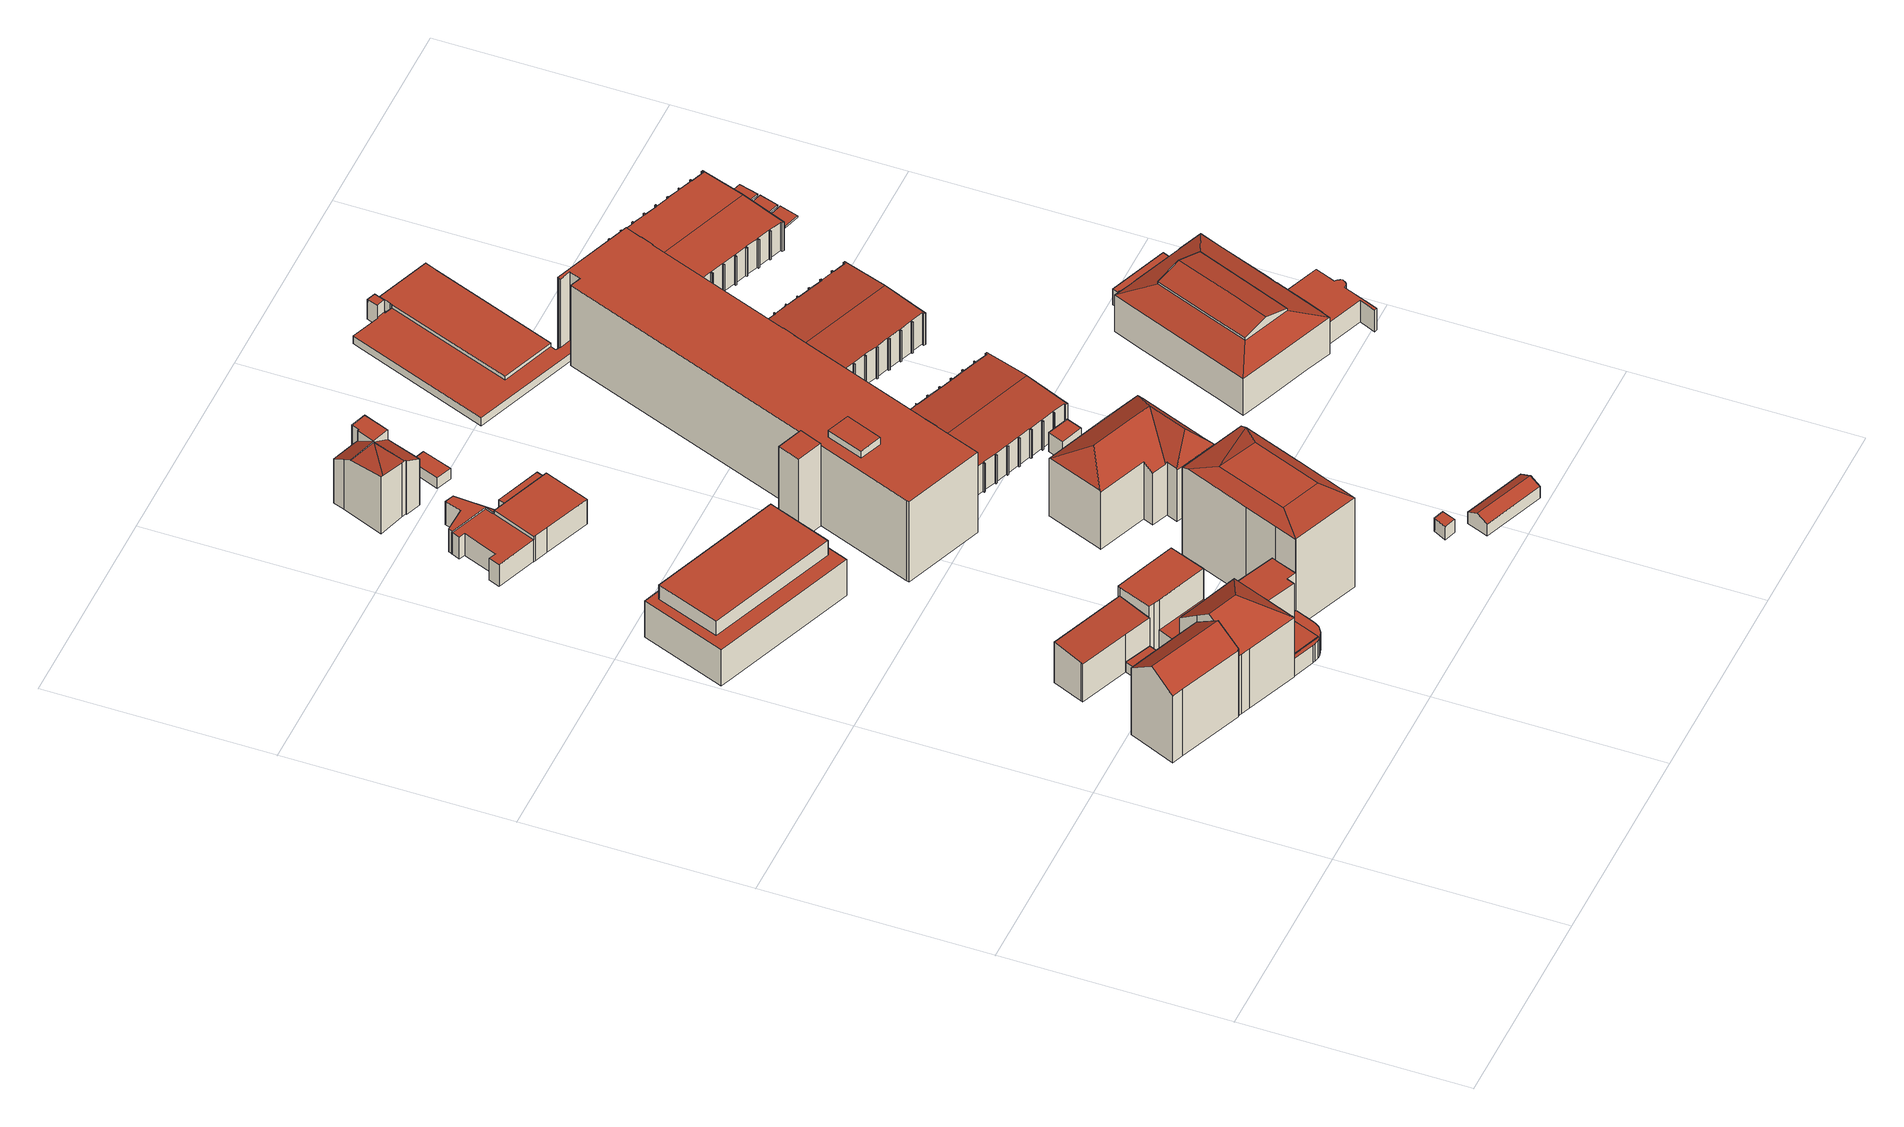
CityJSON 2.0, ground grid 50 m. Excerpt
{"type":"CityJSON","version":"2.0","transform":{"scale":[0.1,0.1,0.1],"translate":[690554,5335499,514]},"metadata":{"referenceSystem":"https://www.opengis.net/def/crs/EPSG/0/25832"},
"CityObjects":{
"building1":{"type":"Building","attributes":{"Gemeindeschluessel":"09162000","HoeheDach":"538.121","HoeheGrund":"516.520","Methode":"1000","NiedrigsteTraufeDesGebaeudes":"533.940","Geometrietyp2DReferenz":"3000","function":"31001_1000","roofType":"3100","measuredHeight":21.6,"storeysAboveGround":6},"geometry":[{"type":"MultiSurface","lod":"2","boundaries":[[[0,1,2,3]],[[4,5,6,7]],[[8,9,5,4,10,11]],[[12,13,14,15,16,17,18]],[[19,16,15,20,7,6]],[[21,22,8,11]],[[23,24,1,0]],[[18,17,16,19,6,5,9]],[[13,12,24,23]],[[3,2,22,21]],[[22,2,1,24,12,18,9,8]],[[14,13,23,0,3,21,11,10,4,7,20,15]]],"semantics":{"surfaces":[{"type":"WallSurface"},{"type":"RoofSurface"},{"type":"GroundSurface"}],"values":[0,0,0,0,0,0,0,1,0,0,1,2]}}]},
"building2":{"type":"Building","attributes":{"Gemeindeschluessel":"09162000","HoeheDach":"519.168","HoeheGrund":"516.533","Methode":"1000","NiedrigsteTraufeDesGebaeudes":"519.168","Geometrietyp2DReferenz":"3000","function":"31001_2000","roofType":"1000","measuredHeight":2.63},"geometry":[{"type":"MultiSurface","lod":"2","boundaries":[[[25,26,27,28]],[[25,29,30,26]],[[31,27,26,30]],[[27,31,32,28]],[[25,28,32,29]],[[29,32,31,30]]],"semantics":{"surfaces":[{"type":"WallSurface"},{"type":"RoofSurface"},{"type":"GroundSurface"}],"values":[0,0,1,0,2,0]}}]},
"building3":{"type":"Building","attributes":{"Gemeindeschluessel":"09162000","HoeheDach":"527.304","HoeheGrund":"516.612","Methode":"1000","NiedrigsteTraufeDesGebaeudes":"526.519","Geometrietyp2DReferenz":"3000","function":"31001_1000","roofType":"1000","measuredHeight":10.69,"storeysAboveGround":3},"geometry":[{"type":"MultiSurface","lod":"2","boundaries":[[[33,34,35,36]],[[37,38,39,40]],[[40,39,41,42]],[[35,34,37,40,42,43,44]],[[42,41,45,43]],[[43,45,46,44]],[[34,33,38,37]],[[44,46,36,35]],[[33,36,46,45,41,39,38]]],"semantics":{"surfaces":[{"type":"WallSurface"},{"type":"GroundSurface"},{"type":"RoofSurface"}],"values":[0,0,0,1,0,0,0,0,2]}}]},
"building4":{"type":"Building","attributes":{"Gemeindeschluessel":"09162000","HoeheDach":"538.326","HoeheGrund":"516.639","Methode":"1000","NiedrigsteTraufeDesGebaeudes":"532.133","Geometrietyp2DReferenz":"3000","function":"31001_1000","roofType":"3200","measuredHeight":21.69,"storeysAboveGround":6},"geometry":[{"type":"MultiSurface","lod":"2","boundaries":[[[47,48,49,50,51,52,53,54,55]],[[56,57,58,59]],[[60,55,54,61]],[[62,63,64,65]],[[66,67,62,65,68,69,70,71,72,73,60,61,74,75,56,59,76,77]],[[71,49,48,72]],[[74,78,79,75]],[[75,79,57,56]],[[74,61,54,53,78]],[[70,50,49,71]],[[73,47,55,60]],[[70,69,80,51,50]],[[72,48,47,73]],[[51,80,81,64,63,82,83,84,52]],[[66,83,82,67]],[[59,58,85,76]],[[65,64,81,68]],[[52,84,85,58,57,79,78,53]],[[68,81,80,69]],[[67,82,63,62]],[[76,85,84,77]],[[66,77,84,83]]],"semantics":{"surfaces":[{"type":"RoofSurface"},{"type":"WallSurface"},{"type":"GroundSurface"}],"values":[0,1,1,1,2,1,1,1,1,1,1,1,1,0,1,1,1,0,1,1,1,1]}}]},
"building5":{"type":"Building","attributes":{"Gemeindeschluessel":"09162000","HoeheDach":"521.220","HoeheGrund":"516.670","Methode":"2000","NiedrigsteTraufeDesGebaeudes":"521.220","Geometrietyp2DReferenz":"3000","function":"51009_1610","roofType":"1000","measuredHeight":4.55},"geometry":[{"type":"MultiSurface","lod":"2","boundaries":[[[86,87,88,89]],[[90,91,92,93]],[[94,95,96,97]],[[98,99,100,101]],[[89,88,102,103]],[[104,105,106,107]],[[108,109,110,111]],[[111,110,105,104]],[[112,113,114,115]],[[107,106,116,117]],[[118,119,113,112]],[[120,121,122,123]],[[93,92,119,118]],[[94,97,100,99,102,88,87,124,125,114,113,119,92,91,116,106,105,110,109,122,121]],[[117,116,91,90]],[[95,94,121,120]],[[96,95,120,123,108,111,104,107,117,90,93,118,112,115,126,127,86,89,103,98,101]],[[101,100,97,96]],[[103,102,99,98]],[[115,114,125,126]],[[127,124,87,86]],[[123,122,109,108]],[[126,125,124,127]]],"semantics":{"surfaces":[{"type":"WallSurface"},{"type":"RoofSurface"},{"type":"GroundSurface"}],"values":[0,0,0,0,0,0,0,0,0,0,0,0,0,1,0,0,2,0,0,0,0,0,0]}}]},
"building6":{"type":"Building","attributes":{"Gemeindeschluessel":"09162000","HoeheDach":"528.256","HoeheGrund":"515.117","Methode":"2000","NiedrigsteTraufeDesGebaeudes":"524.640","Geometrietyp2DReferenz":"3000","function":"31001_3020","roofType":"1000","measuredHeight":13.14,"storeysAboveGround":3},"geometry":[{"type":"MultiSurface","lod":"2","boundaries":[[[128,129,130,131,132,133]],[[134,135,136,137]],[[138,139,140,134,137,141,132,131,130]],[[142,143,144,145]],[[130,129,146,138]],[[147,133,132,141,137,136]],[[148,149,146,129,128,133,147,136,135],[142,145,150,151]],[[145,144,152,150]],[[140,139,138,146,149,148,135,134]],[[150,152,153,151]],[[151,153,143,142]],[[152,144,143,153]]],"semantics":{"surfaces":[{"type":"WallSurface"},{"type":"GroundSurface"},{"type":"RoofSurface"}],"values":[0,0,1,0,0,0,2,0,0,0,0,2]}}]},
"building7":{"type":"Building","attributes":{"Gemeindeschluessel":"09162000","HoeheDach":"531.130","HoeheGrund":"516.682","Methode":"2000","NiedrigsteTraufeDesGebaeudes":"521.343","Geometrietyp2DReferenz":"3000","function":"31001_2000","roofType":"1000","measuredHeight":14.45,"storeysAboveGround":4},"geometry":[{"type":"MultiSurface","lod":"2","boundaries":[[[95,154,155,96]],[[123,156,157,158,120]],[[159,160,161,162]],[[163,164,165,166,167]],[[168,169,165,164,170,171,172,173]],[[174,175,176,108]],[[101,177,178,98]],[[108,176,156,123]],[[179,180,181,182]],[[183,184,185,186]],[[180,187,188,189]],[[167,166,190,191]],[[157,156,176,175,188,187,192,193]],[[191,190,160,159]],[[194,195,196,197]],[[198,170,164,163]],[[199,200,182,181]],[[201,192,187,180,179]],[[202,172,171,203]],[[174,162,161,189,188,175]],[[204,173,172,202]],[[186,185,205,206]],[[203,171,170,198]],[[177,155,154,158,207,208,178]],[[98,178,208,209]],[[199,181,180,189,161,160,190,166,196,195,205,185,184]],[[206,205,195,194]],[[201,209,208,207,193,192]],[[197,196,169,168,210]],[[177,101,96,155]],[[158,157,193,207]],[[210,168,173,204]],[[174,108,123,120,95,96,101,98,209,201,179,182,200,183,186,206,194,197,210,204,202,203,198,163,167,191,159,162]],[[120,158,154,95]],[[166,165,169,196]],[[200,199,184,183]]],"semantics":{"surfaces":[{"type":"WallSurface"},{"type":"RoofSurface"},{"type":"GroundSurface"}],"values":[0,0,0,0,1,0,0,0,0,0,0,0,1,0,0,0,0,0,0,0,0,0,0,1,0,1,0,0,0,0,0,0,2,0,0,0]}}]},
"building8":{"type":"Building","attributes":{"Gemeindeschluessel":"09162000","HoeheDach":"521.615","HoeheGrund":"515.615","Methode":"1000","NiedrigsteTraufeDesGebaeudes":"521.615","Geometrietyp2DReferenz":"3000","function":"51009_1610","roofType":"1000","measuredHeight":6},"geometry":[{"type":"MultiSurface","lod":"2","boundaries":[[[211,212,213,214]],[[214,215,216,217,218,219,220,211]],[[217,221,222,218]],[[223,224,213,212,225,226,222,221]],[[220,225,212,211]],[[219,226,225,220]],[[218,222,226,219]],[[215,224,223,216]],[[214,213,224,215]],[[216,223,221,217]]],"semantics":{"surfaces":[{"type":"WallSurface"},{"type":"GroundSurface"},{"type":"RoofSurface"}],"values":[0,1,0,2,0,0,0,0,0,0]}}]},
"building9":{"type":"Building","attributes":{"Gemeindeschluessel":"09162000","HoeheDach":"522.140","HoeheGrund":"515.571","Methode":"2000","NiedrigsteTraufeDesGebaeudes":"521.340","Geometrietyp2DReferenz":"3000","function":"31001_1000","roofType":"1000","measuredHeight":6.57,"storeysAboveGround":2},"geometry":[{"type":"MultiSurface","lod":"2","boundaries":[[[227,228,229,217]],[[230,231,232,233,234,235]],[[236,237,238,239]],[[234,233,240,241]],[[242,243,244,245]],[[246,247,228,227]],[[248,249,250,251]],[[252,253,254,255]],[[256,237,236,257]],[[256,229,228,247,258,250,249,259,235,234,241,260,261,254,253,244,243,238,237]],[[239,238,243,242]],[[230,235,259,262]],[[255,254,261,263]],[[232,264,265,266,240,233]],[[267,268,231,230,262,248,251,269,246,227,217,257,236,239,242,245,252,255,263]],[[245,244,253,252]],[[251,250,258,269]],[[262,259,249,248]],[[217,229,256,257]],[[268,264,232,231]],[[258,247,246,269]],[[267,263,261,260,266,265]],[[267,265,264,268]],[[241,240,266,260]]],"semantics":{"surfaces":[{"type":"WallSurface"},{"type":"RoofSurface"},{"type":"GroundSurface"}],"values":[0,0,0,0,0,0,0,0,0,1,0,0,0,1,2,0,0,0,0,0,0,0,0,0]}}]},
"building10":{"type":"Building","attributes":{"Gemeindeschluessel":"09162000","HoeheDach":"541.650","HoeheGrund":"516.555","Methode":"2000","NiedrigsteTraufeDesGebaeudes":"539.490","Geometrietyp2DReferenz":"3000","function":"31001_1000","roofType":"1000","measuredHeight":25.09,"storeysAboveGround":8},"geometry":[{"type":"MultiSurface","lod":"2","boundaries":[[[270,271,272,273,274]],[[275,276,277,278]],[[279,280,281,282,283]],[[276,273,277]],[[284,285,286,287]],[[279,283,272,271]],[[287,286,288,289]],[[278,277,282,281,290,288]],[[286,285,275,278,288]],[[277,273,272,283,282]],[[289,288,290,291]],[[291,290,281,280]],[[285,274,273,276,275]],[[270,274,285,284]],[[270,284,287,289,291,280,279,271]]],"semantics":{"surfaces":[{"type":"WallSurface"},{"type":"RoofSurface"},{"type":"GroundSurface"}],"values":[0,1,0,1,0,0,0,1,1,1,0,0,1,0,2]}}]},
"building11":{"type":"Building","attributes":{"Gemeindeschluessel":"09162000","HoeheDach":"531.129","HoeheGrund":"516.115","Methode":"2000","NiedrigsteTraufeDesGebaeudes":"527.712","Geometrietyp2DReferenz":"3000","function":"31001_1000","roofType":"1000","measuredHeight":15.01,"storeysAboveGround":3},"geometry":[{"type":"MultiSurface","lod":"2","boundaries":[[[292,293,294,295,296,297]],[[298,299,300,301]],[[302,303,304,305]],[[292,297,299,298]],[[306,307,308,309]],[[310,311,294,293]],[[312,313,314,315,316]],[[314,301,300,303,302,315]],[[317,318,311,310]],[[319,320,307,306,321,313,312]],[[322,323,324,308,307,320]],[[312,316,305,319]],[[305,304,322,320,319]],[[292,298,301,314,313,321,306,309,325,317,310,293]],[[317,325,324,323,326,318]],[[315,302,305,316]],[[296,295,327,322,304]],[[300,299,297,296,304,303]],[[309,308,324,325]],[[295,294,311,318,326,327]],[[322,327,326,323]]],"semantics":{"surfaces":[{"type":"WallSurface"},{"type":"RoofSurface"},{"type":"GroundSurface"}],"values":[0,0,0,0,0,0,0,0,0,0,1,1,0,2,0,1,0,1,0,1,0]}}]},
"building12":{"type":"Building","attributes":{"Gemeindeschluessel":"09162000","HoeheDach":"518.762","HoeheGrund":"516.110","Methode":"1000","NiedrigsteTraufeDesGebaeudes":"518.762","Geometrietyp2DReferenz":"3000","function":"31001_2000","roofType":"1000","measuredHeight":2.65},"geometry":[{"type":"MultiSurface","lod":"2","boundaries":[[[328,329,330,331]],[[332,333,334,335]],[[331,330,333,332]],[[329,334,333,330]],[[335,334,329,328]],[[331,332,335,328]]],"semantics":{"surfaces":[{"type":"WallSurface"},{"type":"RoofSurface"},{"type":"GroundSurface"}],"values":[0,0,0,1,0,2]}}]},
"building13":{"type":"Building","attributes":{"Gemeindeschluessel":"09162000","HoeheDach":"520.127","HoeheGrund":"516.660","Methode":"3100","NiedrigsteTraufeDesGebaeudes":"520.127","Geometrietyp2DReferenz":"3000","function":"31001_2000","roofType":"1000","measuredHeight":3.47},"geometry":[{"type":"MultiSurface","lod":"2","boundaries":[[[336,337,338,339]],[[340,339,338,341]],[[342,337,336,343]],[[343,336,339,340]],[[337,342,341,338]],[[342,343,340,341]]],"semantics":{"surfaces":[{"type":"WallSurface"},{"type":"GroundSurface"},{"type":"RoofSurface"}],"values":[0,1,2,0,0,0]}}]},
"building14":{"type":"Building","attributes":{"Gemeindeschluessel":"09162000","HoeheDach":"535.901","HoeheGrund":"516.440","Methode":"2000","NiedrigsteTraufeDesGebaeudes":"529.964","Geometrietyp2DReferenz":"3000","function":"31001_1000","roofType":"3200","measuredHeight":19.46,"storeysAboveGround":5},"geometry":[{"type":"MultiSurface","lod":"2","boundaries":[[[344,345,346,347,348,349,350,351]],[[352,353,354,355,356,357,358,359,360,361,362,351,350,349,348,363,364,365]],[[366,367,368,369,370,371]],[[372,373,366,371,374]],[[361,375,376,362]],[[374,371,370,369,358,357,356,355]],[[360,359,358,369,368,377,375,361]],[[372,354,353,352,365,378,379,373]],[[354,372,374,355]],[[362,376,344,351]],[[380,381,378,365,364,363,348,347]],[[382,383,367,381,380,347,346]],[[373,379,378,381,367,366]],[[382,346,345]],[[376,375,377,368,367,383,382,345,344]]],"semantics":{"surfaces":[{"type":"WallSurface"},{"type":"GroundSurface"},{"type":"RoofSurface"}],"values":[0,1,2,2,0,0,0,0,0,0,0,2,2,2,2]}}]},
"building15":{"type":"Building","attributes":{"Gemeindeschluessel":"09162000","HoeheDach":"520.965","HoeheGrund":"516.790","Methode":"1000","NiedrigsteTraufeDesGebaeudes":"519.775","Geometrietyp2DReferenz":"3000","function":"51009_1610","roofType":"3100","measuredHeight":4.17},"geometry":[{"type":"MultiSurface","lod":"2","boundaries":[[[384,385,386,387,388,389]],[[390,391,392,388,387,386]],[[393,385,384,389,394,395]],[[393,395,391,390]],[[388,392,394,389]],[[395,394,392,391]],[[385,393,390,386]]],"semantics":{"surfaces":[{"type":"GroundSurface"},{"type":"WallSurface"},{"type":"RoofSurface"}],"values":[0,1,1,2,1,2,1]}}]},
"building16":{"type":"Building","attributes":{"Gemeindeschluessel":"09162000","HoeheDach":"537.770","HoeheGrund":"514.890","Methode":"2000","NiedrigsteTraufeDesGebaeudes":"520.430","Geometrietyp2DReferenz":"3000","function":"31001_3020","roofType":"1000","measuredHeight":22.88,"storeysAboveGround":5},"geometry":[{"type":"MultiSurface","lod":"2","boundaries":[[[396,397,398,399]],[[400,401,402,403,404,405,406]],[[407,408,409,410]],[[411,412,413,414]],[[415,416,411,414]],[[417,416,415,418]],[[399,398,408,407]],[[397,419,413,412,420,421,422,423,424,425,426,427,428,429,430,431,432,433,434,435,436,437,402,401,438,439,409,408,398],[440,441,442,443]],[[444,445,446,447,427,426,448]],[[449,424,423,450]],[[451,437,436,452]],[[453,454,400,406,455]],[[456,457,458,422,421,420]],[[459,460,461,462]],[[463,432,431,464]],[[412,411,416,417,465,456,420]],[[466,467,449,450]],[[468,430,429,469]],[[464,431,430,468]],[[403,402,437,451]],[[470,410,409,439,453,455,471]],[[471,455,406,405]],[[442,459,462,443]],[[472,435,434,473]],[[452,436,435,472]],[[474,418,415,414,413,419,475]],[[476,428,427,447]],[[446,477,476,447]],[[428,476,477,478,479,469,429]],[[424,449,467,480,481,482,425]],[[439,438,401,400,454,453]],[[443,462,461,440]],[[475,419,397,396]],[[483,480,467,466]],[[484,483,466,450,423,422,458]],[[478,477,446,445]],[[445,444,448,482,481,480,483,484,458,457,456,465,417,418,474,475,396,399,407,410,470,471,405,404,403,451,452,472,473,485,463,464,468,469,479,478]],[[485,433,432,463]],[[440,461,460,441]],[[473,434,433,485]],[[441,460,459,442]],[[448,426,425,482]]],"semantics":{"surfaces":[{"type":"WallSurface"},{"type":"RoofSurface"},{"type":"GroundSurface"}],"values":[0,0,0,0,1,0,0,1,0,0,0,1,0,1,0,0,1,0,0,0,0,0,0,0,0,0,0,1,0,0,0,0,0,0,0,0,2,0,0,0,0,0]}}]},
"building17":{"type":"Building","attributes":{"Gemeindeschluessel":"09162000","HoeheDach":"521.690","HoeheGrund":"516.691","Methode":"2000","NiedrigsteTraufeDesGebaeudes":"521.690","Geometrietyp2DReferenz":"3000","function":"31001_2000","roofType":"1000","measuredHeight":5,"storeysAboveGround":1},"geometry":[{"type":"MultiSurface","lod":"2","boundaries":[[[486,487,488,489]],[[489,488,490,491]],[[491,490,492,493]],[[492,490,488,487]],[[492,487,486,494,493]],[[493,494,486,489,491]]],"semantics":{"surfaces":[{"type":"WallSurface"},{"type":"RoofSurface"},{"type":"GroundSurface"}],"values":[0,0,0,1,0,2]}}]},
"building18":{"type":"Building","attributes":{"Gemeindeschluessel":"09162000","HoeheDach":"522.990","HoeheGrund":"514.940","Methode":"2000","NiedrigsteTraufeDesGebaeudes":"522.391","Geometrietyp2DReferenz":"3000","function":"31001_9998","roofType":"3100","measuredHeight":8.05},"geometry":[{"type":"MultiSurface","lod":"2","boundaries":[[[495,496,497,498]],[[499,500,501,502]],[[503,504,500,499]],[[505,506,507,508]],[[509,510,511,512]],[[513,514,515,516]],[[517,518,519,520]],[[521,522,523,524]],[[525,526,527,528]],[[529,530,531,532]],[[533,534,535,418]],[[536,537,538,539]],[[540,541,542,543]],[[516,515,544,545]],[[502,501,546,547]],[[418,535,548,417]],[[549,550,551,552]],[[545,544,553,554]],[[555,556,541,540]],[[548,557,558,559,560,417]],[[561,562,537,536]],[[563,564,565,566]],[[498,497,550,549]],[[552,551,567,568]],[[569,570,571,572]],[[573,574,563,566,575,495,498,549,552,568,529,532,505,508,576,509,512,577,561,536,539,578,579,513,516,545,554,580,555,540,543,581,521,524,533,418,417,560,559,582,583,525,528,584,585,586,587,588,503,499,502,547,589,590,591,592,517,520,569,572,593,594,595,596,597,598,599,600,601,602,603,604]],[[575,605,496,495]],[[588,606,504,503]],[[528,527,607,584]],[[602,608,609,603]],[[584,607,610,585]],[[593,611,612,594]],[[520,519,570,569]],[[587,613,606,588]],[[566,565,605,575]],[[603,609,614,604]],[[596,615,616,597]],[[574,617,564,563]],[[601,618,608,602]],[[586,619,613,587]],[[597,616,620,598]],[[578,621,622,579]],[[589,623,624,590]],[[625,614,609,608,618,626,627,620,616,615,628,612,611,571,570,519,518,629,630,624,623,546,501,500,504,606,613,619,610,607,527,526,631,632,558,557]],[[582,632,631,583]],[[579,622,514,513]],[[580,633,556,555]],[[598,620,627,599]],[[600,626,618,601]],[[581,634,522,521]],[[590,624,630,591]],[[543,542,634,581]],[[577,635,562,561]],[[576,636,510,509]],[[595,628,615,596]],[[512,511,635,577]],[[599,627,626,600]],[[583,631,526,525]],[[547,546,623,589]],[[539,538,621,578]],[[532,531,506,505]],[[568,567,530,529]],[[508,507,636,576]],[[559,558,632,582]],[[554,553,633,580]],[[524,523,534,533]],[[591,630,629,592]],[[572,571,611,593]],[[574,573,604,614,625,617]],[[592,629,518,517]],[[523,522,634,542,541,556,633,553,544,515,514,622,621,538,537,562,635,511,510,636,507,506,531,530,567,551,550,497,496,605,565,564,617,625,557,548,535,534]],[[594,612,628,595]],[[585,610,619,586]]],"semantics":{"surfaces":[{"type":"WallSurface"},{"type":"GroundSurface"},{"type":"RoofSurface"}],"values":[0,0,0,0,0,0,0,0,0,0,0,0,0,0,0,0,0,0,0,0,0,0,0,0,0,1,0,0,0,0,0,0,0,0,0,0,0,0,0,0,0,0,0,2,0,0,0,0,0,0,0,0,0,0,0,0,0,0,0,0,0,0,0,0,0,0,0,0,0,0,2,0,0]}}]},
"building19":{"type":"Building","attributes":{"Gemeindeschluessel":"09162000","HoeheDach":"521.308","HoeheGrund":"516.135","Methode":"2000","NiedrigsteTraufeDesGebaeudes":"518.100","Geometrietyp2DReferenz":"3000","function":"31001_3020","roofType":"1000","measuredHeight":5.17,"storeysAboveGround":1},"geometry":[{"type":"MultiSurface","lod":"2","boundaries":[[[637,638,639,640]],[[641,642,643,644]],[[645,646,647,648]],[[649,650,651,652]],[[653,654,655,651,650,643,642,656]],[[657,658,659,660]],[[641,644,661,662,657,660,647,646,663,664,665,637,640,666,667,668,669,670]],[[667,655,654,668]],[[652,651,655,671]],[[637,665,672,673,674,638]],[[666,640,639,675,676,677]],[[675,639,638,674]],[[667,666,677,671,655]],[[642,641,670,656]],[[678,645,648,659,658,679,680,649,652,671,677,676,673,672]],[[669,653,656,670]],[[678,664,663,646,645]],[[664,678,672,665]],[[679,662,661,680]],[[661,644,643,650,649,680]],[[662,679,658,657]],[[660,659,648,647]],[[653,669,668,654]],[[676,675,674,673]]],"semantics":{"surfaces":[{"type":"WallSurface"},{"type":"RoofSurface"},{"type":"GroundSurface"}],"values":[0,0,0,0,1,0,2,0,0,0,0,1,0,0,1,0,0,0,0,0,0,0,0,0]}}]},
"building20":{"type":"Building","attributes":{"Gemeindeschluessel":"09162000","HoeheDach":"522.890","HoeheGrund":"514.210","Methode":"2000","NiedrigsteTraufeDesGebaeudes":"522.392","Geometrietyp2DReferenz":"3000","function":"31001_9998","roofType":"3100","measuredHeight":8.68},"geometry":[{"type":"MultiSurface","lod":"2","boundaries":[[[681,682,683,684]],[[685,686,687,688]],[[689,690,691,692,693,694]],[[695,696,697,698]],[[699,700,701,702]],[[703,704,705,706,707,708]],[[709,710,711,712]],[[713,714,715,716]],[[717,718,719,720,721,722,723,724,725,715,714,726,727,728,729,697,696,730,731,732,733,734,735,683,682,736,737,738,739,740,741,742,694,693,704,703,711,710]],[[743,737,736,744]],[[745,746,747,748]],[[749,725,724,750]],[[706,705,751,752]],[[753,731,730,754]],[[690,689,755,756,757,758,759,743,744,681,684,760,761,762,763,753,754,695,698,764,765,766,767,713,716,749,750,768,769,770,771,772,773,774,709,712,708,707,706,752,775,776,777,778,779,699,702,685,688,780,745,748,781,782,783,784,785,786,787,788,789,790,791,792,793,794,795,796,797,798,799,691]],[[763,732,731,753]],[[786,800,801,787]],[[744,736,682,681]],[[761,734,733,762]],[[785,802,800,786]],[[769,722,721,770]],[[754,730,696,695]],[[756,741,740,757]],[[765,728,727,766]],[[684,683,735,760]],[[764,729,728,765]],[[789,803,804,790]],[[778,805,806,779]],[[774,717,710,709]],[[752,751,807,775]],[[795,808,809,796]],[[762,733,732,763]],[[689,694,742,755]],[[791,810,811,792]],[[797,812,813,798]],[[796,809,812,797]],[[771,720,719,772]],[[790,804,810,791]],[[770,721,720,771]],[[799,814,692,691]],[[693,692,814,813,812,809,808,815,816,811,810,804,803,817,801,800,802,818,819,820,821,747,746,822,687,686,701,700,806,805,823,824,807,751,705,704]],[[794,815,808,795]],[[773,718,717,774]],[[780,822,746,745]],[[784,818,802,785]],[[716,715,725,749]],[[781,821,820,782]],[[779,806,700,699]],[[798,813,814,799]],[[783,819,818,784]],[[698,697,729,764]],[[758,739,738,759]],[[793,816,815,794]],[[775,807,824,776]],[[768,723,722,769]],[[766,727,726,767]],[[757,740,739,758]],[[688,687,822,780]],[[777,823,805,778]],[[792,811,816,793]],[[767,726,714,713]],[[782,820,819,783]],[[776,824,823,777]],[[712,711,703,708]],[[759,738,737,743]],[[772,719,718,773]],[[750,724,723,768]],[[702,701,686,685]],[[787,801,817,788]],[[760,735,734,761]],[[748,747,821,781]],[[788,817,803,789]],[[755,742,741,756]]],"semantics":{"surfaces":[{"type":"WallSurface"},{"type":"RoofSurface"},{"type":"GroundSurface"}],"values":[0,0,0,0,0,0,0,0,1,0,0,0,0,0,2,0,0,0,0,0,0,0,0,0,0,0,0,0,0,0,0,0,0,0,0,0,0,0,0,0,1,0,0,0,0,0,0,0,0,0,0,0,0,0,0,0,0,0,0,0,0,0,0,0,0,0,0,0,0,0,0,0,0]}}]},
"building21":{"type":"Building","attributes":{"Gemeindeschluessel":"09162000","HoeheDach":"529.305","HoeheGrund":"514.754","Methode":"2000","NiedrigsteTraufeDesGebaeudes":"520.505","Geometrietyp2DReferenz":"3000","function":"31001_9998","roofType":"3100","measuredHeight":14.55,"storeysAboveGround":2},"geometry":[{"type":"MultiSurface","lod":"2","boundaries":[[[825,826,827,828]],[[829,830,831,832,833,834,835,836]],[[837,838,839,840,841,842,843]],[[844,845,846,847,848,849]],[[850,851,852,853]],[[835,854,855,856,857,858,859,836]],[[860,847,846,861,862,863]],[[864,844,849,865,866,867]],[[868,869,870,871]],[[843,842,832,831]],[[857,856,872,873]],[[862,861,846,874,875,876,877,872,856]],[[878,875,874,879]],[[828,827,880,881]],[[834,833,832,844,864,867,835]],[[839,882,870,869,883,884,885,880,827,826,886,852,851,887,888,889,890,840]],[[849,848,847,860,891,865]],[[867,892,862,856,855,854,835]],[[865,891,860,863,893,866]],[[840,890,889,894,895,841]],[[894,889,888,896,897,898,899]],[[870,882,839,838,900,871]],[[901,902,879,874,903,904]],[[905,887,851,850]],[[901,904,899,898]],[[905,850,853,906,825,828,881,907,908,909,868,871,900,838,837,843,831,830,829,836,859,858,857,873,910,911,878,879,902,901,898,897,896]],[[866,893,863,862,892,867]],[[853,852,886,906]],[[877,876,875,878,911,910,873,872]],[[868,909,908,907,885,884,883,869]],[[906,886,826,825]],[[881,880,885,907]],[[896,888,887,905]],[[832,842,841,895,894,899,904,903,874,846,845,844]]],"semantics":{"surfaces":[{"type":"WallSurface"},{"type":"RoofSurface"},{"type":"GroundSurface"}],"values":[0,0,0,0,0,0,0,0,0,0,0,1,0,0,1,1,1,1,1,0,0,0,0,0,0,2,0,0,0,0,0,0,0,1]}}]},
"building22":{"type":"Building","attributes":{"Gemeindeschluessel":"09162000","HoeheDach":"520.267","HoeheGrund":"516.180","Methode":"1000","NiedrigsteTraufeDesGebaeudes":"520.267","Geometrietyp2DReferenz":"3000","function":"51009_1610","roofType":"1000","measuredHeight":4.09},"geometry":[{"type":"MultiSurface","lod":"2","boundaries":[[[912,913,914,915,916,917,918,919]],[[920,921,919,918,917,922]],[[919,921,923,912]],[[916,924,922,917]],[[923,921,920,922,924,925,926,927]],[[913,927,926,914]],[[915,914,926,925,924,916]],[[912,923,927,913]]],"semantics":{"surfaces":[{"type":"GroundSurface"},{"type":"WallSurface"},{"type":"RoofSurface"}],"values":[0,1,1,1,2,1,1,1]}}]},
"building23":{"type":"Building","attributes":{"Gemeindeschluessel":"09162000","HoeheDach":"522.920","HoeheGrund":"515.000","Methode":"2000","NiedrigsteTraufeDesGebaeudes":"522.520","Geometrietyp2DReferenz":"3000","function":"31001_9998","roofType":"3100","measuredHeight":7.92},"geometry":[{"type":"MultiSurface","lod":"2","boundaries":[[[928,929,930,931]],[[932,933,934,935]],[[936,937,938,939]],[[940,941,942,943]],[[944,945,929,928]],[[946,947,948,949]],[[950,951,952,953]],[[954,955,956,957]],[[958,959,960,961]],[[962,963,964,965]],[[966,967,968,969]],[[968,970,971,972,973,969]],[[974,975,976,977]],[[978,979,980,981]],[[982,983,984,985]],[[986,987,988,989]],[[990,991,992,993]],[[994,995,996,997]],[[998,999,1000,1001]],[[1002,1003,1004,1005,1006,1007]],[[1008,1009,1010,1011]],[[1012,1013,1014,1015]],[[985,984,963,962]],[[993,992,1016,1017]],[[953,952,1018,1019]],[[1011,1010,1020,1021]],[[939,938,1022,1023]],[[1006,1005,1018,952,951,1024,956,955,1025,1020,1010,1009,996,995,980,979,1016,992,991,960,959,1026,1027,1028,1029,1030,948,947,1022,938,937,1031,1000,999,971,970]],[[1032,1033,1013,1012]],[[1034,1035,1036,1037]],[[981,980,995,994]],[[1002,1007,1038,1039]],[[1040,1024,951,950]],[[1001,1000,1031,1041]],[[1039,1038,1042,1043]],[[1044,1029,1028,1045]],[[1019,1018,1005,1004]],[[1046,1025,955,954]],[[1023,1022,947,946]],[[1047,1048,945,944]],[[965,964,1049,1050]],[[961,960,991,990]],[[949,948,1030,1051]],[[1052,1053,1033,1032]],[[1054,1055,1053,1052]],[[1050,1049,1048,1047]],[[989,988,1055,1054]],[[935,934,1056,1057]],[[1058,1059,1060,1061]],[[1003,1002,1039,1043,986,989,1054,1052,1032,1012,1015,1062,982,985,962,965,1050,1047,944,928,931,1063,1058,1061,974,977,1064,940,943,1065,932,935,1057,1034,1037,966,969,973,972,998,1001,1041,936,939,1023,946,949,1051,1044,1045,1066,1067,958,961,990,993,1017,978,981,994,997,1008,1011,1021,1046,954,957,1040,950,953,1019,1004]],[[1066,1027,1026,1067]],[[931,930,1068,1063]],[[943,942,1069,1065]],[[1041,1031,937,936]],[[1017,1016,979,978]],[[1064,1070,941,940]],[[997,996,1009,1008]],[[972,971,999,998]],[[1035,1056,934,933,1069,942,941,1070,976,975,1060,1059,1068,930,929,945,1048,1049,964,963,984,983,1071,1014,1013,1033,1053,1055,988,987,1042,1038,1007,1006,970,968,967,1036]],[[1021,1020,1025,1046]],[[1063,1068,1059,1058]],[[1015,1014,1071,1062]],[[1037,1036,967,966]],[[1051,1030,1029,1044]],[[1061,1060,975,974]],[[977,976,1070,1064]],[[1062,1071,983,982]],[[1067,1026,959,958]],[[1065,1069,933,932]],[[957,956,1024,1040]],[[1057,1056,1035,1034]],[[1045,1028,1027,1066]],[[1043,1042,987,986]]],"semantics":{"surfaces":[{"type":"WallSurface"},{"type":"RoofSurface"},{"type":"GroundSurface"}],"values":[0,0,0,0,0,0,0,0,0,0,0,0,0,0,0,0,0,0,0,0,0,0,0,0,0,0,0,1,0,0,0,0,0,0,0,0,0,0,0,0,0,0,0,0,0,0,0,0,0,2,0,0,0,0,0,0,0,0,1,0,0,0,0,0,0,0,0,0,0,0,0,0,0]}}]},
"building24":{"type":"Building","attributes":{"Gemeindeschluessel":"09162000","HoeheDach":"516.615","HoeheGrund":"516.183","Methode":"2000","NiedrigsteTraufeDesGebaeudes":"516.615","Geometrietyp2DReferenz":"3000","function":"51009_1610","roofType":"1000","measuredHeight":0.432},"geometry":[{"type":"MultiSurface","lod":"2","boundaries":[[[1072,1073,1074,1075]],[[1076,1074,1073,1077]],[[1077,1073,1072,1078]],[[1079,1076,1077,1078]],[[1079,1075,1074,1076]],[[1078,1072,1075,1079]]],"semantics":{"surfaces":[{"type":"RoofSurface"},{"type":"WallSurface"},{"type":"GroundSurface"}],"values":[0,1,1,2,1,1]}}]},
"building25":{"type":"Building","attributes":{"Gemeindeschluessel":"09162000","HoeheDach":"516.590","HoeheGrund":"516.190","Methode":"2000","NiedrigsteTraufeDesGebaeudes":"516.590","Geometrietyp2DReferenz":"3000","function":"51009_1610","roofType":"1000","measuredHeight":0.4},"geometry":[{"type":"MultiSurface","lod":"2","boundaries":[[[1080,1081,1082,1083]],[[1084,1081,1080,1085]],[[1086,1087,1084,1085]],[[1087,1082,1081,1084]],[[1086,1083,1082,1087]],[[1085,1080,1083,1086]]],"semantics":{"surfaces":[{"type":"RoofSurface"},{"type":"WallSurface"},{"type":"GroundSurface"}],"values":[0,1,2,1,1,1]}}]},
"building26":{"type":"Building","attributes":{"Gemeindeschluessel":"09162000","HoeheDach":"516.590","HoeheGrund":"516.200","Methode":"2000","NiedrigsteTraufeDesGebaeudes":"516.590","Geometrietyp2DReferenz":"3000","function":"51009_1610","roofType":"1000","measuredHeight":0.39},"geometry":[{"type":"MultiSurface","lod":"2","boundaries":[[[1088,1089,1090,1091]],[[1092,1093,1094,1095]],[[1092,1095,1088,1091]],[[1091,1090,1093,1092]],[[1090,1089,1094,1093]],[[1095,1094,1089,1088]]],"semantics":{"surfaces":[{"type":"WallSurface"},{"type":"GroundSurface"},{"type":"RoofSurface"}],"values":[0,0,1,0,2,0]}}]}
},
"vertices":[
[283,314,25],[283,314,201],[283,313,200],[283,313,25],[159,486,25],[159,486,200],[185,476,200],[185,476,25],[115,381,200],[137,434,241],[137,434,25],[115,381,25],[306,362,239],[306,362,25],[307,365,25],[329,419,25],[329,419,199],[329,419,200],[307,365,241],[279,439,200],[279,439,25],[140,371,25],[140,371,200],[287,313,25],[287,313,201],
[379,537,25],[379,537,52],[349,459,52],[349,459,25],[319,563,25],[319,563,52],[287,484,52],[287,484,25],
[400,615,133],[400,615,26],[238,679,26],[238,679,133],[408,612,26],[408,612,133],[379,537,125],[379,537,26],[319,563,125],[319,563,26],[208,607,26],[210,611,26],[208,607,125],[210,611,126],
[293,311,182],[314,302,182],[429,256,181],[430,256,181],[430,257,182],[385,360,243],[316,387,243],[306,362,223],[287,313,182],[349,459,26],[349,459,182],[351,459,182],[351,459,26],[287,313,26],[306,362,26],[458,327,26],[458,327,182],[433,266,182],[433,266,26],[488,404,26],[464,343,26],[431,261,26],[432,261,26],[430,256,26],[429,256,26],[314,302,26],[293,311,26],[329,419,26],[345,461,26],[372,450,26],[488,405,26],[329,419,216],[345,461,182],[432,261,182],[431,261,182],[464,343,182],[488,404,182],[488,405,182],[372,450,182],
[430,256,27],[430,256,72],[432,261,72],[432,261,27],[527,243,27],[527,243,72],[520,238,72],[520,238,27],[506,237,72],[506,237,27],[459,256,27],[459,256,72],[433,266,27],[433,266,72],[459,255,72],[459,255,27],[431,261,72],[431,261,27],[543,263,27],[543,263,72],[539,255,72],[539,255,27],[559,306,27],[559,306,72],[560,305,72],[560,305,27],[503,233,27],[503,233,72],[495,233,72],[495,233,27],[534,248,72],[534,248,27],[512,235,27],[512,235,72],[530,297,27],[530,297,72],[537,315,72],[537,315,27],[478,237,72],[486,235,72],[486,235,27],[478,237,27],
[389,1346,106],[403,1340,106],[403,1340,11],[389,1346,11],[375,1351,11],[375,1351,106],[0,1277,11],[0,1277,106],[73,1467,106],[73,1467,11],[330,1150,11],[316,1156,11],[22,1269,11],[95,1459,11],[89,1444,106],[89,1444,143],[384,1331,143],[384,1331,106],[330,1150,106],[95,1459,106],[22,1269,106],[316,1156,106],[329,1189,106],[34,1302,106],[329,1189,143],[34,1302,143],
[506,237,73],[459,256,73],[537,315,171],[530,297,171],[530,297,73],[586,439,27],[586,439,75],[608,430,75],[608,430,27],[550,562,27],[550,562,155],[519,482,155],[519,482,75],[519,482,27],[391,533,155],[404,528,155],[486,587,155],[410,616,155],[408,612,155],[379,538,155],[578,355,27],[578,355,171],[559,306,171],[459,255,73],[433,266,73],[488,404,27],[488,404,75],[488,405,75],[488,405,27],[373,453,27],[373,453,75],[383,449,75],[383,449,27],[488,404,171],[582,364,171],[582,364,75],[513,468,75],[513,468,27],[464,343,171],[458,328,171],[389,492,27],[389,492,75],[404,528,75],[404,528,27],[486,587,27],[372,450,75],[372,450,27],[464,343,27],[408,612,27],[410,616,27],[379,538,27],[398,488,75],[398,488,27],[458,328,73],[458,327,73],[458,327,27],[391,533,27],
[239,1935,16],[239,1935,76],[233,1844,76],[233,1844,16],[225,1847,16],[232,1865,16],[145,1899,16],[149,1908,16],[206,1906,16],[218,1943,16],[145,1899,76],[149,1908,76],[232,1865,76],[225,1847,76],[218,1943,76],[206,1906,76],
[137,1881,16],[137,1881,73],[145,1899,73],[184,1744,16],[188,1743,16],[188,1743,81],[185,1744,81],[185,1744,73],[184,1744,73],[236,1865,16],[236,1865,73],[229,1846,73],[229,1846,16],[225,1844,81],[225,1844,73],[259,1834,16],[259,1834,73],[265,1851,73],[265,1851,16],[151,1875,16],[151,1875,73],[94,1780,16],[94,1780,73],[104,1805,73],[104,1805,16],[366,1812,16],[366,1812,73],[360,1795,73],[360,1795,16],[145,1900,73],[145,1900,16],[121,1798,73],[185,1745,73],[362,1791,73],[363,1793,73],[185,1745,16],[363,1793,16],[218,1731,81],[323,1690,81],[362,1791,81],[323,1690,16],[218,1731,16],[121,1798,16],
[767,386,25],[822,528,25],[822,528,255],[817,515,260],[767,386,260],[707,321,276],[768,476,276],[679,515,276],[617,356,276],[670,588,25],[608,430,25],[608,430,260],[665,575,260],[670,588,255],[711,245,25],[711,245,260],[560,305,260],[560,305,25],[559,306,260],[559,306,25],[578,355,260],[578,355,25],
[245,2008,21],[297,2144,21],[297,2144,166],[275,2087,166],[275,2087,141],[245,2008,142],[211,2021,21],[211,2021,162],[211,2023,162],[211,2023,21],[209,2024,162],[209,2024,163],[236,2100,163],[236,2100,162],[179,2140,21],[179,2140,152],[188,2164,137],[188,2164,21],[261,2156,21],[261,2156,166],[141,2046,171],[141,2046,21],[200,2027,21],[200,2027,163],[145,2044,171],[254,2139,21],[254,2139,166],[171,2122,162],[171,2122,164],[157,2086,21],[236,2100,164],[252,2140,138],[245,2143,138],[245,2143,21],[252,2140,166],[236,2100,166],
[337,1981,21],[337,1981,48],[302,1995,48],[302,1995,21],[328,2061,21],[328,2061,48],[362,2048,48],[362,2048,21],
[915,162,61],[938,154,61],[938,154,27],[915,162,27],[899,133,27],[926,124,27],[926,124,61],[899,133,61],
[624,740,175],[626,743,177],[674,866,177],[675,869,176],[675,869,24],[674,866,24],[626,743,24],[624,740,24],[857,620,24],[848,596,24],[847,596,24],[754,633,24],[754,634,24],[763,657,24],[764,658,24],[761,660,24],[760,660,24],[727,673,24],[736,696,24],[820,812,24],[905,778,24],[917,773,24],[809,639,219],[844,728,219],[761,660,160],[764,658,164],[763,657,164],[754,634,164],[847,596,160],[848,596,161],[754,633,160],[727,673,160],[736,696,175],[760,660,160],[917,773,161],[857,620,161],[820,812,176],[905,778,176],[699,785,219],[794,748,219],
[1088,32,28],[1078,8,28],[940,62,28],[949,86,28],[958,110,28],[1097,56,28],[940,62,58],[949,86,70],[958,110,58],[1078,8,58],[1097,56,58],[1088,32,70],
[594,985,9],[594,985,220],[413,1054,220],[413,1054,9],[516,1323,226],[516,1323,220],[517,1323,220],[517,1323,9],[516,1323,9],[458,1345,9],[458,1345,226],[416,1061,9],[416,1061,220],[497,1273,220],[497,1273,9],[644,1115,65],[644,1115,220],[634,1087,220],[634,1087,65],[687,1067,65],[698,1095,65],[698,1095,9],[687,1067,9],[633,1088,220],[644,1116,220],[649,1128,220],[767,1439,220],[768,1438,220],[779,1467,220],[778,1467,220],[902,1791,220],[903,1790,220],[914,1819,220],[913,1819,220],[927,1854,220],[928,1856,220],[747,1925,220],[746,1923,220],[744,1918,220],[770,1909,220],[760,1883,220],[735,1893,220],[499,1279,220],[496,1273,220],[525,1269,220],[576,1249,220],[544,1168,220],[494,1187,220],[903,1790,9],[956,1770,9],[956,1770,64],[903,1790,64],[902,1791,9],[779,1467,64],[768,1438,64],[735,1893,9],[760,1883,9],[496,1273,226],[499,1279,226],[438,1295,226],[644,1116,9],[649,1128,9],[767,1439,9],[544,1168,238],[576,1249,238],[525,1269,238],[494,1187,238],[747,1925,9],[928,1856,9],[644,1115,9],[822,1418,64],[832,1446,64],[927,1854,9],[913,1819,9],[496,1273,9],[438,1295,9],[770,1909,9],[744,1918,9],[634,1087,9],[633,1088,9],[914,1819,64],[967,1798,64],[967,1798,9],[914,1819,9],[832,1446,9],[779,1467,9],[778,1467,9],[822,1418,9],[768,1438,9],[746,1923,9],
[841,938,27],[841,938,77],[890,919,77],[890,919,27],[877,884,77],[877,884,27],[827,903,77],[827,903,27],[834,920,27],
[891,945,9],[891,945,84],[889,946,84],[889,946,9],[841,1189,9],[841,1189,84],[843,1193,84],[843,1193,9],[813,1200,9],[813,1200,84],[832,972,9],[832,972,84],[830,968,84],[830,968,9],[829,973,9],[829,973,84],[801,984,84],[801,984,9],[768,996,9],[768,996,84],[739,1007,84],[739,1007,9],[874,1176,9],[874,1176,84],[903,1165,84],[903,1165,9],[678,1031,9],[678,1031,84],[677,1027,84],[677,1027,9],[780,1212,9],[780,1212,84],[782,1216,84],[782,1216,9],[858,957,9],[858,957,84],[860,961,84],[860,961,9],[673,1028,9],[673,1028,84],[687,1067,86],[799,985,9],[799,985,84],[770,995,84],[770,995,9],[707,1015,9],[707,1015,84],[705,1016,84],[705,1016,9],[738,1003,84],[738,1003,9],[845,1192,84],[845,1192,9],[698,1095,88],[891,950,9],[891,950,84],[862,960,84],[862,960,9],[736,1004,84],[736,1004,9],[709,1019,9],[709,1019,84],[711,1128,90],[749,1229,84],[749,1229,9],[711,1128,9],[797,981,9],[797,981,84],[920,934,9],[920,934,84],[921,938,84],[921,938,9],[861,956,84],[861,956,9],[904,1169,9],[904,1169,84],[906,1168,84],[906,1168,9],[962,1033,9],[924,932,9],[893,949,9],[828,969,9],[799,980,9],[769,992,9],[766,992,9],[737,1008,9],[706,1020,9],[753,1227,9],[752,1223,9],[784,1215,9],[782,1211,9],[811,1201,9],[812,1204,9],[814,1204,9],[844,1188,9],[872,1177,9],[874,1181,9],[876,1180,9],[905,1164,9],[933,1154,9],[935,1158,9],[937,1157,9],[935,1153,9],[964,1142,9],[966,1146,9],[968,1145,9],[966,1141,9],[994,1130,9],[996,1134,9],[1000,1132,9],[893,949,84],[814,1204,84],[784,1215,84],[994,1130,84],[996,1134,84],[782,1211,84],[905,1164,84],[933,1154,84],[812,1204,84],[1000,1132,84],[937,1157,84],[935,1153,84],[924,932,84],[966,1141,84],[811,1201,84],[964,1142,84],[769,992,84],[766,992,84],[844,1188,84],[872,1177,84],[962,1033,90],[968,1145,84],[966,1146,84],[935,1158,84],[876,1180,84],[874,1181,84],[752,1223,84],[753,1227,84],[737,1008,84],[706,1020,84],[799,980,84],[828,969,84],
[696,2302,21],[696,2302,73],[716,2295,73],[716,2295,21],[847,2220,21],[847,2220,50],[739,1936,50],[739,1936,21],[499,1983,41],[499,1983,21],[735,1893,21],[735,1893,41],[738,1936,41],[738,1936,50],[617,1982,50],[617,1982,41],[736,2292,50],[726,2266,50],[724,2262,50],[857,2246,50],[770,1909,21],[770,1909,41],[760,1883,41],[760,1883,21],[733,1923,21],[744,1918,21],[612,2276,21],[622,2301,21],[686,2276,21],[706,2269,21],[724,2262,21],[726,2266,21],[736,2292,21],[857,2246,21],[724,2262,41],[686,2276,41],[687,2278,41],[687,2278,73],[707,2271,73],[707,2271,41],[706,2269,41],[622,2301,41],[744,1918,41],[733,1923,41],
[995,1308,2],[995,1308,84],[993,1309,84],[993,1309,2],[949,1555,2],[949,1555,84],[948,1552,84],[948,1552,2],[1058,1284,2],[1097,1384,2],[1135,1484,2],[1135,1484,84],[1097,1384,89],[1058,1284,84],[934,1332,2],[934,1332,84],[932,1333,84],[932,1333,2],[945,1552,2],[945,1552,84],[947,1556,84],[947,1556,2],[832,1446,87],[845,1480,89],[883,1580,84],[883,1580,2],[845,1480,2],[832,1446,2],[807,1380,2],[807,1380,84],[821,1418,86],[821,1418,2],[903,1348,2],[903,1348,84],[874,1359,84],[874,1359,2],[811,1379,84],[813,1383,84],[841,1372,84],[840,1368,84],[842,1367,84],[843,1371,84],[872,1360,84],[871,1356,84],[873,1355,84],[901,1344,84],[903,1344,84],[905,1348,84],[933,1337,84],[935,1336,84],[964,1325,84],[962,1321,84],[965,1320,84],[966,1324,84],[995,1313,84],[997,1312,84],[1025,1301,84],[1024,1298,84],[1026,1297,84],[1027,1301,84],[1056,1290,84],[1054,1286,84],[1025,1301,2],[997,1312,2],[977,1544,2],[977,1544,84],[980,1544,84],[980,1544,2],[873,1355,2],[871,1356,2],[888,1579,84],[888,1579,2],[964,1325,2],[935,1336,2],[1054,1286,2],[1056,1290,2],[1027,1301,2],[1026,1297,2],[1024,1298,2],[995,1313,2],[966,1324,2],[965,1320,2],[962,1321,2],[933,1337,2],[905,1348,2],[903,1344,2],[901,1344,2],[872,1360,2],[843,1371,2],[842,1367,2],[840,1368,2],[841,1372,2],[813,1383,2],[811,1379,2],[886,1575,2],[915,1564,2],[916,1568,2],[918,1567,2],[917,1563,2],[976,1541,2],[978,1540,2],[1007,1529,2],[1008,1533,2],[1010,1532,2],[1009,1528,2],[1037,1517,2],[1039,1521,2],[1041,1520,2],[1040,1516,2],[1068,1505,2],[1069,1509,2],[1072,1508,2],[1070,1505,2],[1099,1494,2],[1100,1498,2],[1102,1497,2],[1101,1493,2],[1129,1482,2],[1131,1486,2],[1037,1517,84],[1039,1521,84],[1009,1528,84],[1040,1516,84],[1068,1505,84],[918,1567,84],[917,1563,84],[886,1575,84],[1100,1498,84],[1102,1497,84],[1069,1509,84],[1072,1508,84],[1101,1493,84],[1129,1482,84],[1131,1486,84],[1099,1494,84],[1070,1505,84],[1041,1520,84],[1010,1532,84],[1008,1533,84],[1007,1529,84],[978,1540,84],[976,1541,84],[916,1568,84],[915,1564,84],
[1467,575,8],[1467,575,65],[1463,571,65],[1463,571,8],[1155,614,8],[1265,571,8],[1323,548,8],[1323,548,104],[1265,571,104],[1155,614,104],[1098,636,104],[1098,636,8],[1331,566,8],[1429,528,8],[1429,528,65],[1331,566,65],[1331,566,104],[1331,567,104],[1331,567,8],[1284,621,130],[1317,704,130],[1370,838,130],[1370,838,136],[1317,704,136],[1284,621,136],[1466,591,8],[1466,591,65],[1469,586,65],[1469,586,8],[1118,686,104],[1203,904,104],[1224,957,104],[1224,957,8],[1203,904,8],[1118,686,8],[1315,860,153],[1315,860,130],[1260,881,130],[1260,881,136],[1229,642,130],[1229,642,153],[1175,664,136],[1175,664,130],[1420,489,8],[1420,489,65],[1414,491,65],[1414,491,8],[1268,939,104],[1268,939,8],[1449,869,104],[1396,890,104],[1390,892,104],[1281,934,104],[1396,890,8],[1449,869,8],[1458,569,65],[1458,569,8],[1421,509,65],[1427,506,65],[1446,557,65],[1452,570,65],[1470,581,65],[1461,595,65],[1479,640,65],[1376,680,65],[1344,597,65],[1262,725,153],[1207,747,130],[1207,747,136],[1376,680,104],[1344,597,104],[1479,640,8],[1376,680,8],[1375,680,8],[1375,680,104],[1421,509,8],[1385,703,8],[1428,815,8],[1428,815,104],[1385,703,104],[1461,595,8],[1470,581,8],[1452,570,8],[1446,557,8],[1427,506,8],[1281,934,8],[1390,892,8],
[1396,890,22],[1268,939,22],[1280,969,22],[1280,970,22],[1275,971,22],[1280,984,22],[1285,982,22],[1413,933,22],[1285,982,63],[1413,933,63],[1280,984,63],[1396,890,63],[1275,971,63],[1280,970,63],[1280,969,63],[1268,939,63],
[1068,1688,10],[1068,1688,85],[1039,1699,85],[1039,1699,10],[974,1720,10],[974,1720,85],[975,1723,85],[975,1723,10],[1051,1919,10],[1051,1919,85],[1053,1918,85],[1053,1918,10],[1006,1712,10],[1006,1712,85],[978,1723,85],[978,1723,10],[1066,1684,10],[1066,1684,85],[1080,1903,10],[1080,1903,85],[1081,1907,85],[1081,1907,10],[1235,1844,10],[1235,1844,85],[1264,1833,85],[1264,1833,10],[1233,1845,10],[1233,1845,85],[1234,1849,85],[1234,1849,10],[1113,1891,10],[1113,1891,85],[1141,1880,85],[1141,1880,10],[1097,1673,10],[1097,1673,85],[1098,1677,85],[1098,1677,10],[956,1770,10],[956,1770,87],[967,1798,88],[967,1798,10],[980,1831,89],[1018,1931,85],[1018,1931,10],[980,1831,10],[1008,1711,10],[1008,1711,85],[1007,1707,85],[1007,1707,10],[1172,1868,10],[1172,1868,85],[1173,1872,85],[1173,1872,10],[1101,1676,10],[1101,1676,85],[1099,1672,85],[1099,1672,10],[1162,1652,10],[1162,1652,85],[1160,1648,85],[1160,1648,10],[1142,1884,10],[1142,1884,85],[1145,1883,85],[1145,1883,10],[1175,1871,10],[1175,1871,85],[1174,1868,85],[1174,1868,10],[1022,1930,10],[1022,1930,85],[1021,1926,85],[1021,1926,10],[1193,1635,10],[1231,1736,10],[1269,1836,10],[1269,1836,85],[1231,1736,89],[1193,1635,85],[1202,1857,10],[1202,1857,85],[1204,1861,85],[1204,1861,10],[1130,1660,10],[1130,1660,85],[1127,1661,85],[1127,1661,10],[1143,1879,85],[1143,1879,10],[1265,1837,85],[1265,1837,10],[1206,1860,85],[1206,1860,10],[1051,1914,85],[1051,1914,10],[1237,1848,85],[1205,1856,85],[1114,1895,85],[1112,1896,85],[1110,1892,85],[1082,1903,85],[1084,1906,85],[1049,1915,85],[1131,1664,10],[1131,1664,85],[945,1730,10],[945,1730,85],[941,1732,85],[941,1732,10],[1189,1637,85],[1189,1637,10],[1237,1848,10],[1049,1915,10],[1190,1641,85],[1190,1641,10],[1082,1903,10],[1110,1892,10],[1205,1856,10],[1068,1683,10],[1068,1683,85],[1070,1687,85],[1070,1687,10],[1084,1906,10],[1160,1653,10],[1160,1653,85],[1158,1649,10],[1158,1649,85],[947,1734,85],[947,1734,10],[1035,1696,10],[1035,1696,85],[1037,1700,85],[1037,1700,10],[1129,1665,10],[1038,1695,10],[1005,1708,10],[976,1719,10],[1112,1896,10],[1114,1895,10],[1038,1695,85],[976,1719,85],[1005,1708,85],[1129,1665,85],
[1278,1641,26],[1291,1683,26],[1253,1694,26],[1241,1652,26],[1253,1694,22],[1291,1683,22],[1278,1641,22],[1241,1652,22],
[1292,1689,26],[1305,1731,26],[1268,1742,26],[1255,1700,26],[1305,1731,22],[1292,1689,22],[1255,1700,22],[1268,1742,22],
[1319,1779,22],[1319,1779,26],[1307,1737,26],[1307,1737,22],[1269,1748,22],[1269,1748,26],[1282,1790,26],[1282,1790,22]
]}
